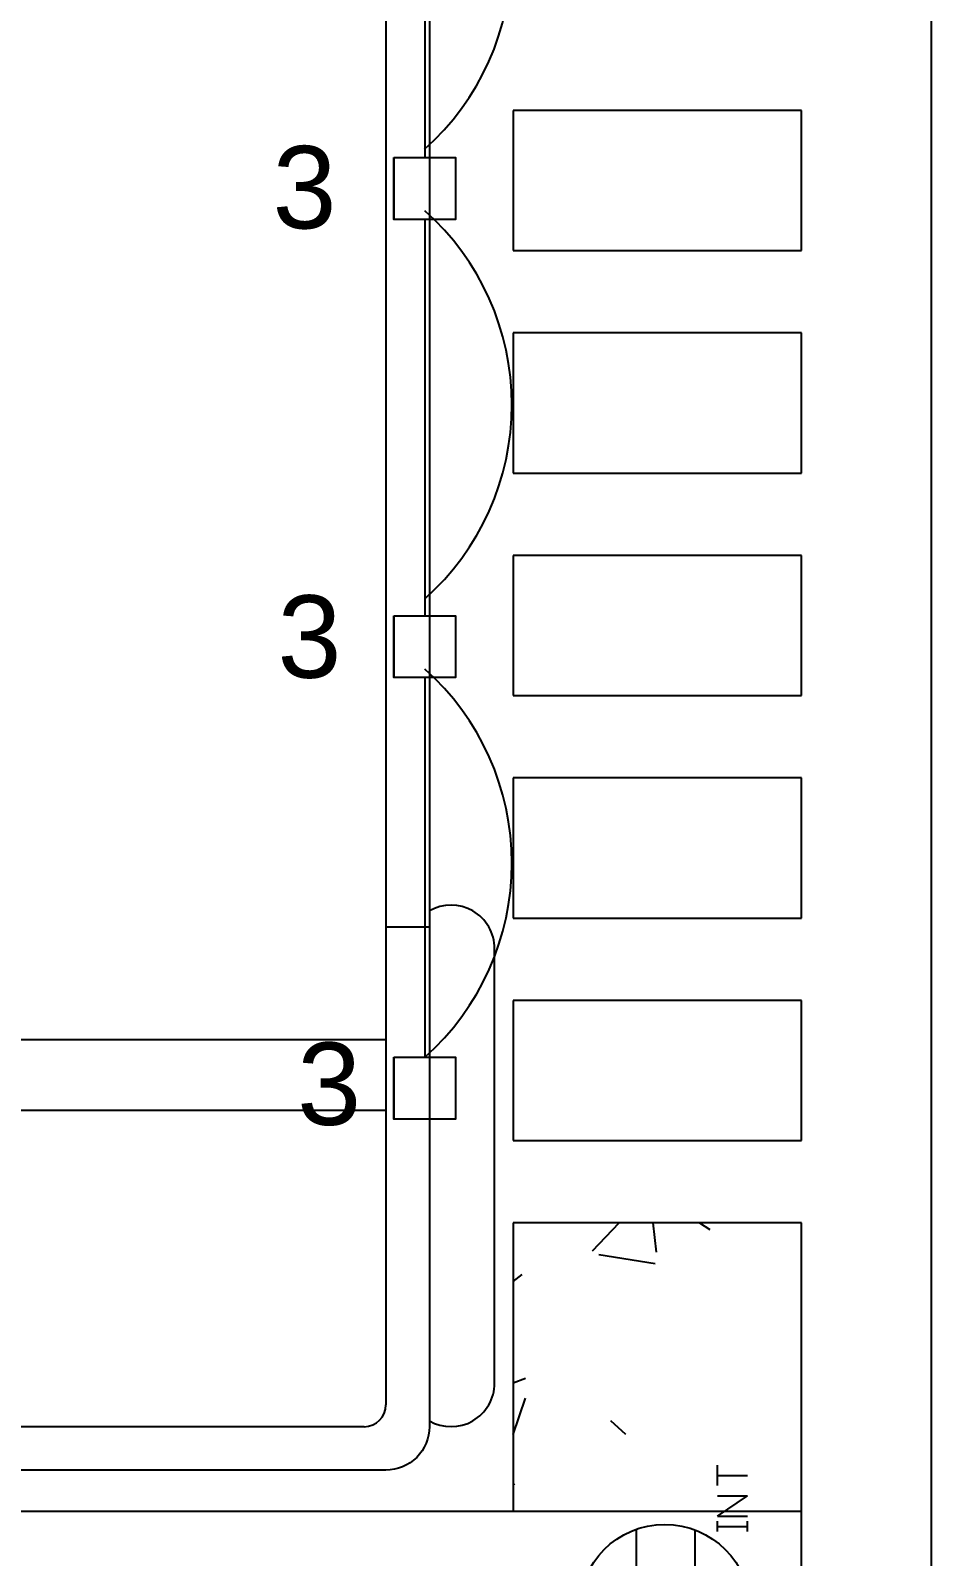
# Model space of a CAD drawing. Header units: inches. Extents: x 131 to 82119, y 71 to 16923.
# Drawn here: x 306.722 to 307.816, y 161.401 to 163.253 of the extents above; entities that cross this region are included whole.
import ezdxf
from ezdxf.enums import TextEntityAlignment as Align

# ---------------------------------------------------------------- set-up
doc = ezdxf.new("R2010")
doc.units = ezdxf.units.IN
doc.header["$MEASUREMENT"] = 0
doc.linetypes.add('HIDDEN', pattern=[9.525, 6.35, -3.175])
for name, color, linetype in [('A-MUEB', 3, 'Continuous'), ('Arquitectonico', 253, 'Continuous'), ('BLOQUES TOMAS Y LUCES', 140, 'Continuous'), ('LAMPARAS', 20, 'Continuous'), ('LUCES Y TOMAS', 5, 'Continuous'), ('Retorno', 5, 'HIDDEN')]:
    doc.layers.add(name, color=color, linetype=linetype)
doc.layers.add('DUCTO-PARED O TECHO', color=7, linetype='Continuous', lineweight=25)
doc.styles.get("Standard").update_dxf_attribs({"font": 'arial.ttf'})

# ---------------------------------------------------------------- blocks, each defined once
blk = doc.blocks.new('carro de golf')
at = {"layer": 'A-MUEB'}
for p, q in [((3324.4451, 1487.3022), (3324.4451, 1485.8517)), ((3324.3924, 1487.0735), (3324.3924, 1485.8517)), ((3324.3924, 1485.8517), (3324.4451, 1485.8517)), ((3323.2823, 1485.7151), (3324.3924, 1485.7151)), ((3324.3924, 1485.6525), (3324.3924, 1485.2715)), ((3323.5205, 1485.6294), (3324.3924, 1485.6294)), ((3324.366, 1485.2451), (3323.2584, 1485.2451))]:
    blk.add_line(p, q, dxfattribs=at)
for points in [[(3324.5242, 1485.7884), (3324.5242, 1485.8253, 0.57735), (3324.4451, 1485.871, 0.57735)], [(3324.4451, 1485.2522, 0.57735), (3324.5242, 1485.2979), (3324.5242, 1485.693)], [(3324.4451, 1485.6636), (3324.4451, 1485.2451, -0.414214), (3324.3924, 1485.1924), (3323.232, 1485.1924, -0.414214), (3323.1792, 1485.2451), (3323.1792, 1485.481)]]:
    blk.add_lwpolyline(points, format="xyb", dxfattribs=at)
for points in [[(3324.3924, 1485.8517), (3324.3924, 1485.6525)], [(3324.4451, 1485.8517), (3324.4451, 1485.6636)], [(3324.5242, 1485.693), (3324.5242, 1485.8253)]]:
    blk.add_lwpolyline(points, dxfattribs=at)
blk.add_arc((3324.366, 1485.2715), 0.0264, 270, 0, dxfattribs=at)
blk = doc.blocks.new('TOMA MONOF INTEMPERIE')
at = {"layer": 'BLOQUES TOMAS Y LUCES'}
for p, q in [((-0.0076, 0.044), (-0.3947, 0.044)), ((-0.0084, -0.0462), (-0.3947, -0.0462)), ((-0.0108, -0.0813), (0.0049, -0.0813)), ((-0.003, -0.0813), (-0.003, -0.1274)), ((0.0127, -0.0813), (0.0127, -0.1274)), ((0.0127, -0.0813), (0.0441, -0.1274)), ((0.0441, -0.0813), (0.0441, -0.1274)), ((0.0598, -0.0813), (0.0912, -0.0813)), ((0.0755, -0.0813), (0.0755, -0.1274)), ((-0.0108, -0.1274), (0.0049, -0.1274))]:
    blk.add_line(p, q, dxfattribs=at)
blk.add_circle((-0.1319, 0), 0.1319, dxfattribs=at)

msp = doc.modelspace()

# ---------------------------------------------------------------- hatches: boundary and pattern name
at = {"layer": 'Arquitectonico'}
h = msp.add_hatch(dxfattribs=at)
h.set_pattern_fill('FP_31', color=256, angle=360, style=0, pattern_type=2)
h.set_pattern_definition([(50, (314.34163, 184.42544), (0.546432, -0.047308), [0.057, -0.629]), (355, (314.34163, 184.42544), (-0.105429, 0.57337), [0.046, -0.503]), (100.451, (314.38663, 184.42144), (0.440955, 0.525708), [0.049, -0.534]), (46.184, (314.3416, 184.57844), (0.813123, -0.12606), [0.086, -0.943]), (96.636, (314.4096, 184.5674), (0.711995, 0.742252), [0.073, -0.801]), (351.184, (314.3416, 184.5784), (0.71223, 0.742616), [0.069, -0.754]), (21, (314.41763, 184.54044), (0.454985, -0.306292), [0.057, -0.629]), (326, (314.41763, 184.54044), (0.185766, 0.552594), [0.046, -0.503]), (71.451, (314.45563, 184.51444), (0.640536, 0.246016), [0.049, -0.534]), (37.5, (314.34163, 184.42544), (0.009206, 0.2541166), [0.025, -0.472, 0.025, -0.485, -0.505]), (37.5, (314.34163, 184.42544), (0.009206, 0.2541166), [-1.007, 0.025, -0.48]), (7.5, (314.34163, 184.42544), (0.2004608, 0.3007382), [0.025, -0.266, 0.025, -0.46, -0.192]), (7.5, (314.34163, 184.42544), (0.2004608, 0.3007382), [-0.776, 0.025, -0.167]), (327.5, (314.17163, 184.42544), (0.4064829, -0.0170776), [0.025, -0.165, 0.025, -0.569, -0.789]), (327.5, (314.17163, 184.42544), (0.4064829, -0.0170776), [-0.785, 0.025, -0.764]), (317.5, (314.09563, 184.42544), (0.4439987, 0.076008), [0.025, -0.223, 0.025, -0.37, -0.56]), (317.5, (314.09563, 184.42544), (0.4439987, 0.076008), [-0.642, 0.025, -0.535])])
h.paths.add_polyline_path([(307.3079, 161.4559), (307.6579, 161.4559), (307.6579, 161.8059), (307.3079, 161.8059)], flags=0)

# ---------------------------------------------------------------- linework, layer by layer
at = {"linetype": 'HIDDEN'}
msp.add_line((305.7635, 161.4559), (307.3079, 161.4559), dxfattribs=at)
at = {"layer": 'Arquitectonico'}
for p, q in [((307.6579, 163.1559), (307.3079, 163.1559)), ((307.3079, 163.1559), (307.3079, 162.9859)), ((307.6579, 162.9859), (307.6579, 163.1559)), ((307.3079, 162.9859), (307.6579, 162.9859)), ((307.6579, 162.8859), (307.3079, 162.8859)), ((307.3079, 162.8859), (307.3079, 162.7159)), ((307.6579, 162.7159), (307.6579, 162.8859)), ((307.3079, 162.7159), (307.6579, 162.7159)), ((307.6579, 162.6159), (307.3079, 162.6159)), ((307.3079, 162.6159), (307.3079, 162.4459)), ((307.6579, 162.4459), (307.6579, 162.6159)), ((307.3079, 162.4459), (307.6579, 162.4459)), ((307.6579, 162.3459), (307.3079, 162.3459)), ((307.3079, 162.3459), (307.3079, 162.1759)), ((307.6579, 162.1759), (307.6579, 162.3459)), ((307.3079, 162.1759), (307.6579, 162.1759)), ((307.6579, 162.0759), (307.3079, 162.0759)), ((307.3079, 162.0759), (307.3079, 161.9059)), ((307.6579, 161.9059), (307.6579, 162.0759)), ((307.3079, 161.9059), (307.6579, 161.9059)), ((307.6579, 161.8059), (307.3079, 161.8059)), ((307.3079, 161.8059), (307.3079, 161.4559)), ((307.6579, 161.4559), (307.6579, 161.8059)), ((307.3079, 161.4559), (307.6579, 161.4559)), ((307.6579, 158.3585), (307.6579, 161.4559))]:
    msp.add_line(p, q, dxfattribs=at)
at = {"layer": 'DUCTO-PARED O TECHO'}
for points in [[(307.5957, 161.3362), (307.8157, 161.3362), (307.8157, 163.9874), (307.4303, 163.9874)], [(307.2006, 163.5693), (307.2006, 163.0987)], [(307.2006, 163.0237), (307.2006, 162.5428)], [(307.2006, 162.4678), (307.2006, 162.007)]]:
    msp.add_lwpolyline(points, dxfattribs=at)
at = {"layer": 'LAMPARAS'}
for p, q in [((307.1631, 163.0987), (307.1631, 163.0237)), ((307.1631, 162.5428), (307.1631, 162.4678)), ((307.1631, 162.007), (307.1631, 161.932))]:
    msp.add_line(p, q, dxfattribs=at)
for points in [[(307.1631, 163.0987), (307.238, 163.0987), (307.238, 163.0237), (307.1631, 163.0237)], [(307.1631, 162.5428), (307.238, 162.5428), (307.238, 162.4678), (307.1631, 162.4678)], [(307.1631, 162.007), (307.238, 162.007), (307.238, 161.932), (307.1631, 161.932)]]:
    msp.add_lwpolyline(points, close=True, dxfattribs=at)
at = {"layer": 'Retorno'}
for centre in [(306.9911, 163.3443), (306.9915, 162.7988), (306.9915, 162.2425)]:
    msp.add_arc(centre, 0.3149, 311.5976, 48.4028, dxfattribs=at)

# ---------------------------------------------------------------- block references
at = {"layer": 'Arquitectonico'}
msp.add_blockref('carro de golf', (-3017.2389, -1323.6865), dxfattribs=at)
at = {"layer": 'LUCES Y TOMAS', "color": 3, "xscale": 0.7874015748031495, "yscale": 0.7874015748031495, "rotation": 90}
msp.add_blockref('TOMA MONOF INTEMPERIE', (307.4919, 161.44), dxfattribs=at)

# ---------------------------------------------------------------- texts
for p in [(307.0546, 163.0128), (307.0606, 162.4675), (307.0845, 161.9248)]:
    msp.add_text('3', height=0.1).set_placement(p, align=Align.CENTER)

doc.saveas('drawing.dxf')
